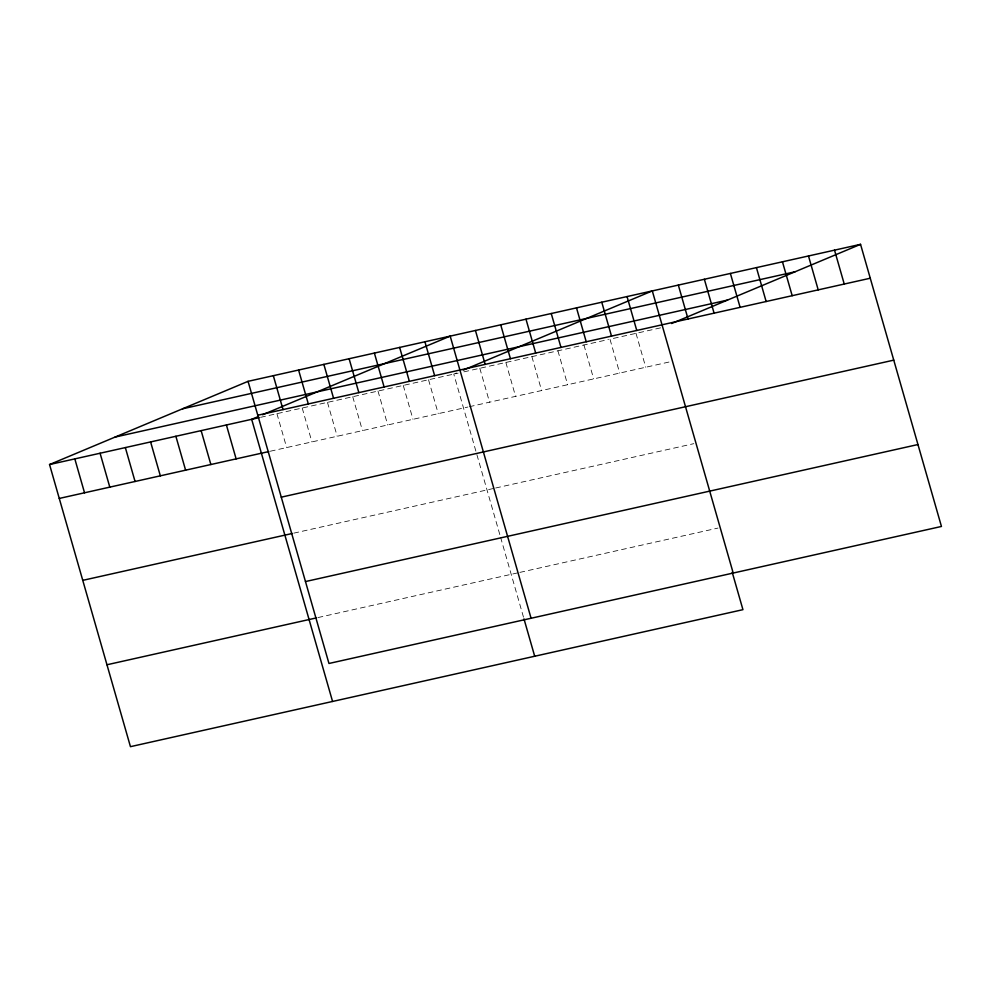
<?xml version="1.0" encoding="UTF-8"?>
<svg xmlns="http://www.w3.org/2000/svg" width="991" height="991" viewBox="0 0 991 991"><rect width="100%" height="100%" fill="white"/><g stroke="black" fill="none" stroke-linecap="round" stroke-linejoin="round"><path stroke-width="0.74" stroke-dasharray="4.96 3.72" d="M456.517 372.963L453.791 374.115L500.17 535.834M260.583 417.335L458.127 373.136M463.912 371.848L608.536 339.492M660.588 327.848L609.973 339.17L619.697 373.074M270.308 451.227L467.851 407.041M469.3 406.719L670.312 361.752M293.794 533.146L494.236 488.315M495.686 487.993L693.799 443.671M318 617.554L518.429 572.711M519.879 572.389L718.004 528.067M636.011 333.348L645.736 367.252M583.947 344.992L593.671 378.896M557.921 350.814L567.632 384.719M531.882 356.636L541.606 390.541M505.856 362.471L515.58 396.363M479.83 368.293L489.542 402.185M500.591 537.308L523.57 617.443M428.533 379.764L438.245 413.668M403.263 385.412L412.987 419.317M377.992 391.061L387.716 424.966M352.734 396.722L362.458 430.627M327.464 402.371L337.188 436.275M302.205 408.019L311.917 441.924M276.935 413.668L286.659 447.573"/><path stroke-width="1.49" d="M732.225 572.303L742.94 609.663L130.453 746.669L49.55 464.544L248.06 381.337L860.547 244.331L941.45 526.456L328.962 663.475L248.06 381.337M258.49 416.468L251.677 419.329L332.567 701.455M262.59 414.746L450.187 336.122L531.077 618.26M463.342 370.101L652.301 290.908L733.204 573.046M671.588 323.524L860.547 244.331M182.555 408.8L795.042 271.782M115.055 437.081L727.543 300.075M257.784 415.241L870.271 278.223M49.55 464.544L259.097 417.657M59.274 498.436L268.821 451.562M281.271 497.16L893.758 360.142M82.761 580.354L292.308 533.48M305.476 581.556L917.963 444.538M106.966 664.763L316.513 617.876M834.521 250.153L844.245 284.045M808.483 255.975L818.207 289.868M782.456 261.797L792.181 295.702M756.43 267.62L766.142 301.524M730.392 273.442L740.116 307.346M704.366 279.264L714.09 313.168M678.34 285.086L688.051 318.991M627.043 296.557L636.755 330.461M601.772 302.218L611.497 336.11M576.502 307.867L586.226 341.771M551.244 313.515L560.968 347.42M525.973 319.164L535.697 353.069M500.715 324.825L510.427 358.717M475.445 330.474L485.169 364.378M523.979 618.88L534.694 656.24M424.916 341.771L434.64 375.676M399.646 347.432L409.37 381.324M374.387 353.081L384.112 386.986M349.117 358.73L358.841 392.634M323.859 364.378L333.571 398.283M298.588 370.039L308.312 403.932M273.33 375.688L283.042 409.593M226.406 424.978L236.131 458.883M201.136 430.627L210.86 464.531M175.878 436.275L185.602 470.18M150.607 441.936L160.331 475.829M125.349 447.585L135.061 481.49M100.079 453.234L109.803 487.138M74.82 458.883L84.532 492.787"/></g></svg>
